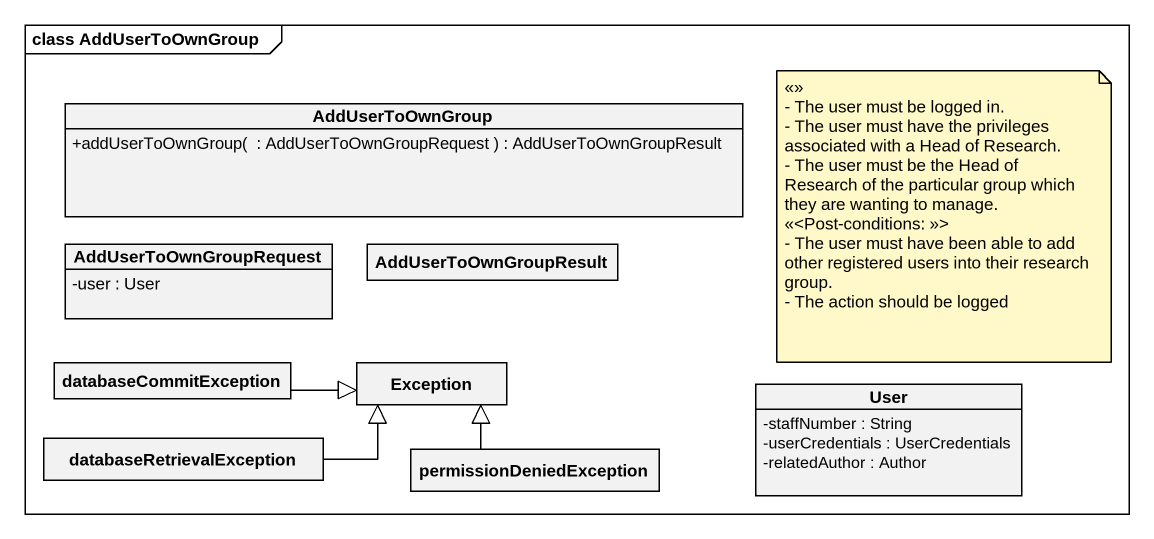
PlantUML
@startuml
mainframe class AddUserToOwnGroup
hide circle
hide empty members
skinparam classAttributeIconSize 0
class AddUserToOwnGroup {
  +addUserToOwnGroup(  : AddUserToOwnGroupRequest ) : AddUserToOwnGroupResult
}
class AddUserToOwnGroupRequest {
  -user : User
}
class AddUserToOwnGroupResult
class databaseCommitException
class "Exception" as Exception_
class User {
  -staffNumber : String
  -userCredentials : UserCredentials
  -relatedAuthor : Author
}
class databaseRetrievalException
class permissionDeniedException
databaseCommitException -right-|> Exception_
databaseRetrievalException -right-|> Exception_
permissionDeniedException -up-|> Exception_
note as N1
  <<>>
  - The user must be logged in.
  - The user must have the privileges associated with a Head of Research.
  - The user must be the Head of Research of the particular group which they are wanting to manage.
  <<<Post-conditions: >>>
  - The user must have been able to add other registered users into their research group.
  - The action should be logged
end note
@enduml
